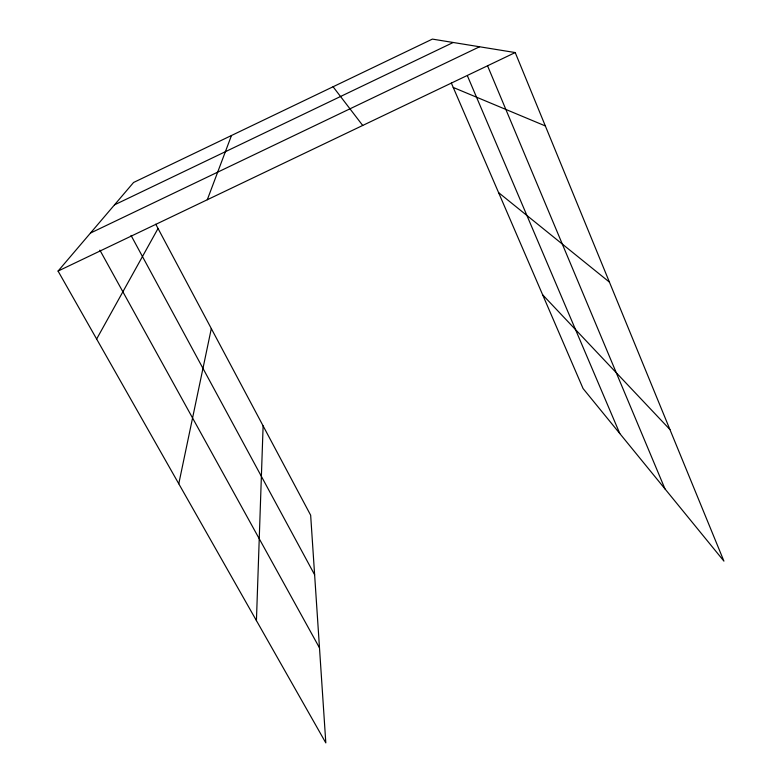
<?xml version="1.0" encoding="UTF-8"?>
<svg xmlns="http://www.w3.org/2000/svg" width="782" height="782" viewBox="0 0 782 782"><rect width="100%" height="100%" fill="white"/><g stroke="black" fill="none" stroke-linecap="round" stroke-linejoin="round"><path stroke-width="1.17" d="M256.428 620.615L263.114 425.897M178.775 483.775L211.316 328.557M207.289 199.742L231.472 135.511M96.636 339.026L158.042 228.481M155.765 224.209L310.659 515.221L325.82 742.9L58.073 271.071L133.566 182.489L432.387 39.1L515.221 52.56L723.927 561.124L583.069 388.546L451.341 83.048M114.504 204.855L453.208 42.482M90.458 233.065L479.571 46.764M58.073 271.071L515.221 52.56M453.237 87.447L545.337 125.941M498.574 192.597L609.422 282.107M542.649 294.804L669.93 429.533M333.073 86.763L362.711 125.462M99.891 250.152L319.496 647.877M131.053 235.441L314.628 574.78M467.48 75.971L619.803 433.551M487.548 65.796L664.993 488.916"/></g></svg>
